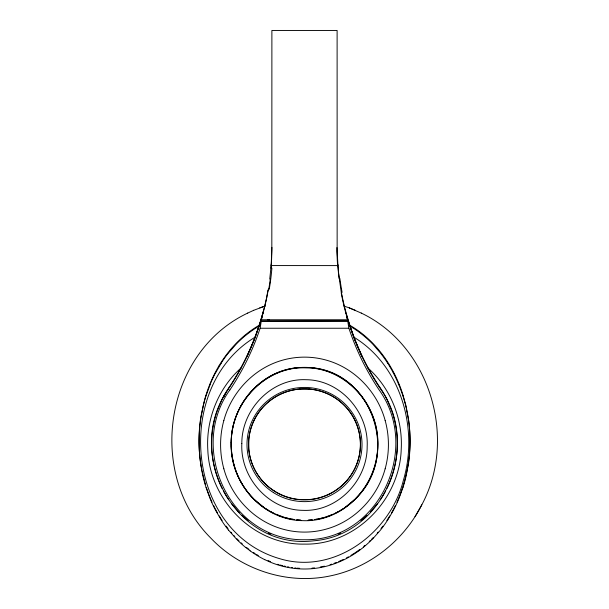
<?xml version="1.0" encoding="UTF-8"?>
<svg xmlns="http://www.w3.org/2000/svg" width="609" height="609" viewBox="0 0 609 609"><rect width="100%" height="100%" fill="white"/><g stroke="black" fill="none" stroke-linecap="round" stroke-linejoin="round"><path stroke-width="0.91" d="M348.211 320.616L261.276 320.989C259.982 321.08 261.794 319.322 261.276 320.989M347.724 320.989L347.046 316.101L347.518 319.763L261.147 319.763A19.671 2.39 -1.2 0 0 261.132 319.641L261.192 318.728M231.199 442.971L231.245 446.58M271.888 247.353L271.188 265.296L269.749 278.975M231.207 442.758C230.902 405.982 260.287 370.79 297.497 367.691M271.218 265.425L271.249 264.481M348.325 320.859L348.302 320.372L349.627 324.62M262.882 313.772L260.766 320.981L262.121 315.599A252.88 250.466 -27.5 0 0 266.681 297.39M259.373 325.358L260.789 320.616M271.005 268.219L271.325 264.078A200.171 154.716 -72.7 0 0 271.827 247.619L271.888 30.45L337.112 30.45L337.142 251.586L338.376 272.299L341.383 293.173M200.696 419L202.744 408.068M260.675 320.859L260.698 320.372L259.373 324.62M408.304 464.423L406.256 475.317M261.208 321.392L260.15 328.243L348.85 328.243L347.792 321.392L260.652 321.278M261.375 320.372L262.182 316.254M268.356 289.024L267.222 295.266A252.971 250.634 -30.1 0 1 262.822 313.757M407.094 470.399L408.137 464.515A155.226 154.686 2 0 0 408.129 416.853L405.822 405.137L402.579 393.65A140.999 140.512 1.6 0 0 394.282 373.576M267.96 290.463L266.62 297.382M406.911 471.229L404.315 482.008M204.685 399.352L200.863 416.853A155.226 154.694 -2 0 0 200.871 464.515L201.906 470.392M261.154 319.162L263.377 311.359M206.086 395.705L209.976 384.964M402.914 487.626L399.024 498.307A137.977 136.964 24.4 0 1 393.208 510.669L387.857 519.789M223.853 420.454C231.397 392.539 253.428 368.803 281.312 360.543A80.167 79.642 0 0 1 327.688 360.543C355.572 368.81 377.603 392.539 385.147 420.454M385.147 468.801C377.603 496.708 355.572 520.436 327.688 528.688A80.167 79.612 0 0 1 281.312 528.696C253.428 520.429 231.397 496.708 223.853 468.801M260.66 321.308L254.646 338.794L247.185 356.181M247.718 313.079C164.559 352.367 146.213 473.383 210.508 537.785C240.631 569.758 287.319 585.112 330.428 575.878C369.655 567.771 403.698 540.533 421.725 504.968L421.816 504.8C457.45 438.32 430.152 345.912 361.282 313.079M215.792 372.51L221.143 363.307M415.018 516.691L421.816 504.8M226.784 391.564C184.253 454.771 235.561 550.369 313.802 540.8C384.576 535.052 421.085 444.92 380.473 388.877A255.102 253.481 -1.7 0 1 349.665 325.343M219.232 365.453C229.19 348.866 243.029 334.387 259.959 324.848M389.768 515.899L386.875 520.474M228.086 389.539L228.527 388.877M229.182 387.202L228.527 388.177A98.985 98.376 -0.8 0 0 221.973 399.474L216.956 411.6A101.962 101.338 -1.1 0 0 212.556 457.176M229.829 389.958C187.686 448.62 230.073 541.02 304.5 539.741C378.935 541.02 421.306 448.62 379.171 389.958A256.595 254.912 -0.9 0 1 348.896 328.228M377.55 503.529L370.371 512.002M381.021 528.627L382.894 526.176M228.542 352.893L236.163 344.184A111.257 111.188 -17.6 0 1 245.541 335.483M377.222 533.24L378.151 532.137M356.775 497.416C399.9 455.098 372.335 372.419 311.503 367.691M372.837 538.729L380.458 530.112A125.21 124.145 9.3 0 0 387.819 519.766M347.815 321.392L348.348 321.278L348.173 319.969L346.216 313.27M355.428 498.809L356.334 497.888M371.307 539.566L373.325 537.511M369.229 541.568L370.264 540.571M354.971 499.273L344.61 507.822M241.522 367.6C218.311 387.925 205.872 419.319 207.814 449.982C209.625 499.981 253.557 545.23 304.5 544.111C355.656 545.245 399.679 499.624 401.217 449.419C402.983 418.931 390.544 387.796 367.478 367.6M367.128 515.29L360.871 520.718M363.817 546.326L364.928 545.413M245.556 335.506L250.215 331.897A100.348 100.325 -5 0 1 259.799 325.67M363.436 547.324L358.785 550.886M359.858 549.44L355.763 552.355M343.826 508.355L339.807 510.829C358.899 499.943 372.312 480.265 376.392 458.76A80.692 80.198 0.8 0 0 376.392 428.919C371.513 402.313 351.789 378.752 325.777 370.653A70.043 69.624 0 0 0 283.223 370.653C262.121 377.314 244.864 394.076 236.779 414.577A80.068 79.573 -0.7 0 0 232.608 428.919A80.692 80.205 -0.8 0 0 232.608 458.76A80.061 79.573 -0.7 0 0 236.772 473.102C243.06 488.768 254.471 502.41 269.17 510.791L265.174 508.355M355.161 552.744L350.906 555.423M255.514 336.937C173.451 385.71 184.969 530.934 279.318 558.567C333.709 575.406 390.217 533.096 403.318 480.577C418.794 428.881 401.095 365.674 353.486 336.937M338.992 511.294L337.34 512.184M346.529 557.867L348.424 556.854M253.595 310.354L264.999 306.068M336.518 512.611L334.851 513.425M335.803 512.885L339.053 511.278M247.627 313.125L253.679 310.308M343.331 559.488L338.733 561.536M334.014 513.813L332.331 514.559M347.625 320.372C349.467 322.603 346.064 315.378 346.118 313.772M330.634 515.26L331.486 514.917M328.936 515.914L329.789 515.595M325.777 517.011L331.707 514.803M334.036 563.34L336.396 562.472M328.084 516.219L325.526 517.071M259.761 307.865L265.06 306.053M330.055 564.642L331.654 564.147M324.673 517.33L322.96 517.817M322.108 518.046L320.395 518.465M322.762 566.515L324.399 566.164M319.542 518.655L317.837 519.005M320.296 567.002L321.94 566.697M316.992 519.165L314.45 519.576M312.76 519.797L308.596 520.162M312.014 568.128L314.51 567.877M297.915 367.646L311.085 367.646M299.795 389.044L309.205 389.044M271.218 265.57L337.789 265.6L337.751 264.481M300.404 520.162L296.24 519.797M299.666 568.319L297.253 568.151M294.847 567.915L296.05 568.045M294.55 519.576L292.008 519.165M291.247 567.443L292.449 567.618M287.676 566.819L288.864 567.04M291.163 519.005L289.458 518.655M284.038 566.027L285.309 566.324M288.605 518.465L286.892 518.046M282.774 565.715L280.262 565.038M286.04 517.817L284.327 517.33M277.773 564.284L279.013 564.672M283.474 517.071L280.916 516.219M343.94 306.053L349.315 307.895M277.293 514.803L283.223 517.011M279.211 515.595L280.064 515.914M355.405 310.354L349.239 307.865L361.373 313.125M277.514 514.917L278.366 515.26M270.434 561.612L268.036 560.577M276.669 514.559L274.986 513.813M274.149 513.425L272.482 512.611M264.793 559.663L269.779 561.932A91.472 90.436 0.1 0 0 284.86 566.796L289.854 567.778A87.11 86.128 0 0 0 319.146 567.786L324.14 566.789A91.472 90.436 0 0 0 339.221 561.924L344.214 559.663A100.485 99.343 0 0 0 358.77 550.863M269.947 511.278L273.197 512.885M271.66 512.184L270.008 511.294M349.505 325.099C365.316 334.128 378.433 347.488 388.146 362.819A131.803 131.354 1.2 0 1 394.274 373.583M256.701 554.578L258.292 555.545M253.565 552.569L255.125 553.581M264.39 507.822L254.029 499.273M250.215 550.886L245.564 547.324M248.129 520.718L241.872 515.29M252.666 497.888L253.572 498.809M239.268 512.671L231.45 503.529M252.225 497.416C239.352 483.851 231.915 465.451 231.253 446.8M228.55 530.112L236.163 538.729A111.211 110.153 -4.3 0 0 245.526 547.369M379.818 387.202L380.473 388.177A98.985 98.376 0.8 0 1 387.027 399.474L392.044 411.6A101.962 101.338 0.9 0 1 395.355 463.685A101.216 100.599 0.7 0 1 389.6 482.534M222.125 520.482L220.854 518.533A131.803 131.338 -1.2 0 1 219.232 515.907M387.857 363.307L393.208 372.502M361.815 356.181L354.354 338.794L348.34 321.308M399.024 384.957L402.914 395.705M206.086 487.626L209.976 498.307A137.977 136.949 -31.3 0 0 215.792 510.669L221.143 519.797A125.203 124.236 -15.5 0 0 228.504 530.142M348.348 321.278L349.627 325.358M205.431 484.452L202.089 471.229M347.518 318.728L347.001 316.764L347.412 319.192M346.818 316.254L347.351 318.834M341.405 292.449L342.091 295.951A253.108 250.581 29 0 0 346.239 313.262M408.296 419L406.256 408.068A147.964 146.563 48.4 0 0 402.876 395.713M200.704 464.431L202.744 475.317A148.368 147.119 -42.8 0 0 206.116 487.619M339.183 278.465L337.759 264.611M347.541 319.991L347.541 321.369M261.512 319.991L261.512 321.369M346.019 313.802A253.154 250.938 28.2 0 1 341.284 293.188M342.098 292.389A207.494 160.502 71.4 0 1 339.868 278.465M270.305 278.983A207.715 162.809 -71.1 0 1 268.508 290.508M271.903 268.181A206.923 164.438 -71.8 0 1 269.262 289.1M337.553 264.466A192.984 148.68 71.6 0 1 336.922 247.558M372.799 538.691A111.219 110.054 1.7 0 1 363.406 547.285M406.287 475.324A148.368 147.172 40 0 1 402.937 487.634M408.403 418.984A154.26 152.821 47.1 0 1 408.38 464.439M393.117 372.556A137.626 136.675 44.3 0 1 398.918 385.002M387.788 363.352A125.058 124.624 36.7 0 0 380.389 352.938L372.837 344.184A111.257 111.127 24.6 0 0 363.421 335.521L358.785 331.897A100.348 100.31 12.8 0 0 349.193 325.686M221.075 363.268A125.058 124.784 -31.7 0 1 228.482 352.839M209.892 384.926A137.626 136.88 -41.5 0 1 215.693 372.457M202.706 408.06A147.964 146.632 -47.7 0 1 206.055 395.69M200.757 464.416A154.26 152.669 -49.9 0 1 200.764 419.007M264.778 559.686A100.477 99.389 -0.7 0 1 250.208 550.894M404.262 482.001A139.309 138.822 1.1 0 1 396.961 502.189M395.317 505.698A139.309 138.822 1.1 0 1 391.351 513.242M204.738 399.367A139.316 138.837 -1.1 0 1 219.194 365.438M214.718 507.784A140.999 140.504 -1.6 0 1 213.683 505.698M212.039 502.189A140.999 140.504 -1.6 0 1 206.428 487.71M217.664 513.235A131.803 131.338 -1.2 0 1 215.084 508.469M248.959 549.379A112.734 112.338 -0.8 0 1 246.752 547.658M242.237 543.845A112.734 112.338 -0.8 0 1 241.134 542.855M238.979 540.822A112.734 112.338 -0.8 0 1 236.871 538.744M234.815 536.605A112.734 112.338 -0.8 0 1 233.81 535.509M231.846 533.286A112.734 112.338 -0.8 0 1 230.88 532.159M228.017 528.604A112.734 112.338 -0.8 0 1 226.16 526.13M309.205 389.044A55.914 55.434 0 0 1 360.414 444.288A55.914 55.434 0 0 1 309.205 499.532L299.795 499.532A55.914 55.434 0 0 1 248.784 448.947L248.776 439.622A55.914 55.434 0 0 1 299.795 389.044M259.343 324.612A254.745 253.298 3.1 0 1 229.22 387.225M379.78 387.225A254.745 253.298 -3.1 0 1 349.657 324.612M228.71 499.768A98.711 98.102 -0.7 0 1 223.412 490.991M222.125 488.502A98.711 98.102 -0.7 0 1 219.765 483.401M324.917 517.285A70.043 69.609 0 0 1 314.366 519.614M311.686 519.941A70.043 69.609 0 0 1 308.101 520.215M300.899 520.215A70.043 69.609 0 0 1 297.314 519.941M294.634 519.614A70.043 69.609 0 0 1 284.083 517.285M270.898 534.116A91.335 90.764 -0.1 0 1 268.379 533.05M219.4 482.534A101.216 100.599 -0.7 0 1 212.549 457.176M340.621 533.05A91.335 90.756 0.1 0 1 338.102 534.116M389.235 483.401A98.711 98.102 0.6 0 1 386.875 488.502M385.588 490.991A98.711 98.102 0.6 0 1 380.29 499.768M259.305 325.335A255.102 253.42 0 0 1 228.489 388.854M225.079 394.274A97.714 97.082 0.7 0 1 228.032 389.509M260.127 328.236A256.579 254.935 2.3 0 1 229.859 389.973M385.147 420.454A92.218 91.594 0.9 0 1 385.147 468.801M223.853 468.793A92.218 91.594 -0.8 0 1 223.853 420.454M231.222 442.355C229.151 481.978 262.312 520.444 302.703 520.642C343.012 522.545 378.014 485.746 377.778 446.108C379.849 406.477 346.696 368.003 306.297 367.798C265.981 365.902 230.986 402.709 231.222 442.355M241.826 443.428C240.06 477.311 268.432 510.175 302.962 510.342C337.424 511.963 367.372 480.531 367.174 446.633C368.94 412.75 340.568 379.879 306.038 379.712C271.576 378.09 241.628 409.53 241.826 443.428M225.124 394.297L223.564 397.106L225.124 394.297M269.543 319.763L267.678 319.634L269.543 319.763M274.271 491.098A55.921 55.533 0.5 0 0 360.361 447.029A55.921 55.533 0.5 0 0 278.869 395.02A55.921 55.533 0.5 0 0 274.271 491.098M273.411 492.567A57.512 57.101 0.5 0 0 361.952 447.25A57.512 57.101 0.5 0 0 278.138 393.779A57.512 57.101 0.5 0 0 273.411 492.567"/></g></svg>
